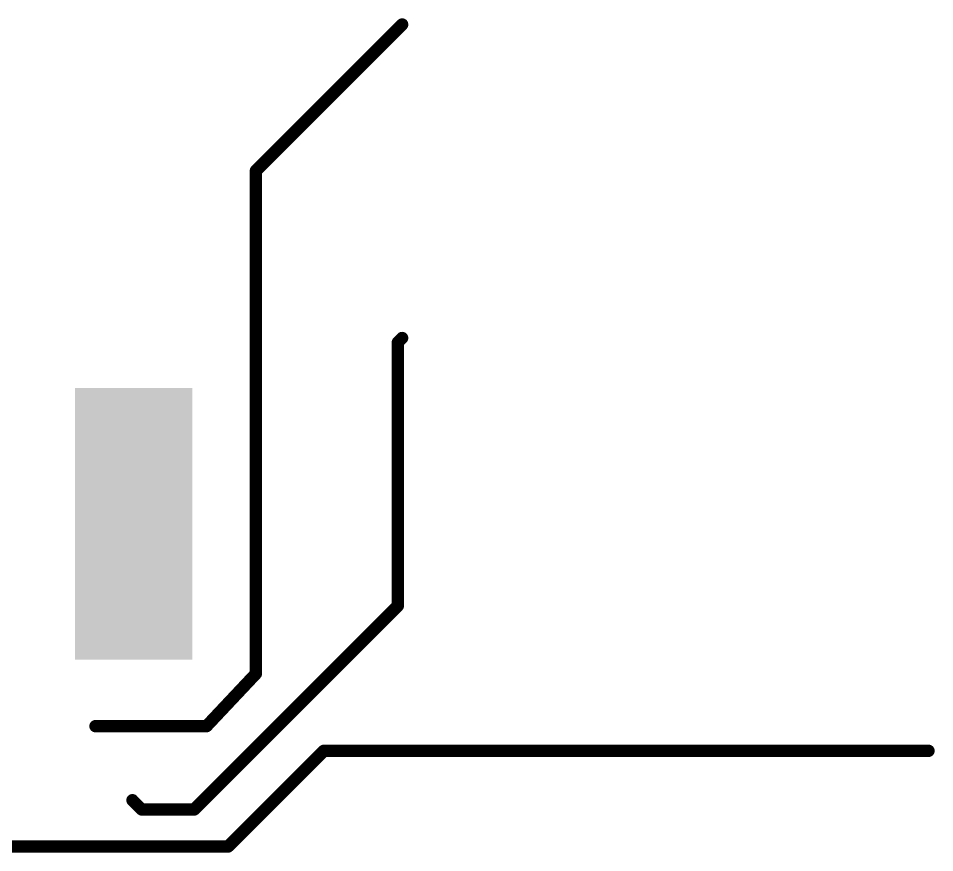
# Model space of a CAD drawing. Extents: x -94 to 81, y -32 to 34.
# Drawn here: x -20.15 to -5.3, y -4.7 to 8.82 of the extents above; entities that cross this region are included whole.
import ezdxf

# ---------------------------------------------------------------- set-up
doc = ezdxf.new("R2010")
doc.units = 0
doc.layers.add('1', color=12, linetype='CONTINUOUS')

# ---------------------------------------------------------------- blocks, each defined once
blk = doc.blocks.new('RECT')
blk.add_solid([(-0.5, -0.5), (0.5, -0.5), (-0.5, 0.5), (0.5, 0.5)])

msp = doc.modelspace()

# ---------------------------------------------------------------- linework, layer by layer
at = {"layer": '1', "const_width": 0.2}
for points in [[(-16.3, 6.35), (-13.93, 8.72)], [(-16.3, -1.8), (-16.3, 6.35)], [(-14, 3.57), (-13.93, 3.64)], [(-14, -0.7), (-14, 3.57)], [(-14, -0.7), (-17.3, -4)], [(-17.1, -2.65), (-16.3, -1.8)], [(-18.9, -2.65), (-17.1, -2.65)], [(-15.2, -3.05), (-16.75, -4.6)], [(-5.4, -3.05), (-15.2, -3.05)], [(-18.15, -4), (-18.3, -3.85)], [(-17.3, -4), (-18.15, -4)], [(-16.75, -4.6), (-21.7, -4.6)]]:
    msp.add_lwpolyline(points, dxfattribs=at)
at = {"layer": '1', "const_width": 0.1}
for points in [[(-13.8946, 8.6846, 1), (-13.9654, 8.7554)], [(-16.3354, 6.3854, 1), (-16.2646, 6.3146)], [(-16.25, 6.35, 1), (-16.35, 6.35)], [(-13.8946, 3.6046, 1), (-13.9654, 3.6754)], [(-14.0354, 3.6054, 1), (-13.9646, 3.5346)], [(-13.95, 3.57, 1), (-14.05, 3.57)], [(-14.05, -0.7, 1), (-13.95, -0.7)], [(-13.9646, -0.7354, 1), (-14.0354, -0.6646)], [(-16.35, -1.8, 1), (-16.25, -1.8)], [(-16.2636, -1.8343, 1), (-16.3364, -1.7657)], [(-18.9, -2.6, 1), (-18.9, -2.7)], [(-17.1364, -2.6157, 1), (-17.0636, -2.6843)], [(-17.1, -2.7, 1), (-17.1, -2.6)], [(-15.2, -3, 1), (-15.2, -3.1)], [(-15.1646, -3.0854, 1), (-15.2354, -3.0146)], [(-5.4, -3.1, 1), (-5.4, -3)], [(-18.2646, -3.8146, 1), (-18.3354, -3.8854)], [(-18.15, -3.95, 1), (-18.15, -4.05)], [(-18.1854, -4.0354, 1), (-18.1146, -3.9646)], [(-17.3354, -3.9646, 1), (-17.2646, -4.0354)], [(-17.3, -4.05, 1), (-17.3, -3.95)], [(-16.7854, -4.5646, 1), (-16.7146, -4.6354)], [(-16.75, -4.65, 1), (-16.75, -4.55)]]:
    msp.add_lwpolyline(points, format="xyb", dxfattribs=at)

# ---------------------------------------------------------------- block references
at = {"layer": '1', "xscale": 4.4, "yscale": 1.9, "rotation": 270}
msp.add_blockref('RECT', (-18.28, 0.63), dxfattribs=at)

doc.saveas('drawing.dxf')
